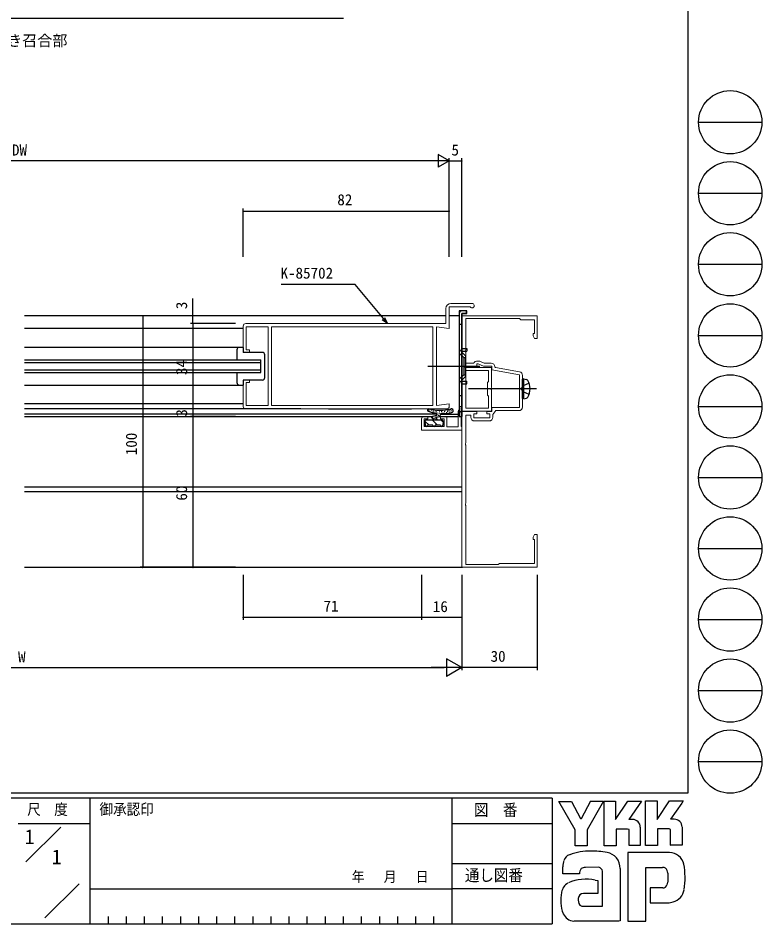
# Model space of a CAD drawing. Units: millimetres, scale not verified. Extents: x -567 to 567, y -403 to 403.
# Drawn here: x 270.7 to 566.8, y -403 to -42.4 of the extents above; entities that cross this region are included whole.
import ezdxf
from ezdxf.enums import TextEntityAlignment as Align

# ---------------------------------------------------------------- set-up
doc = ezdxf.new("R2010")
doc.units = ezdxf.units.MM
doc.header["$LTSCALE"] = 2
doc.header["$PDMODE"] = 32
doc.header["$PDSIZE"] = 1
for name, color, linetype in [('0-1_USER1', 3, 'Continuous'), ('0-3_YKK_12', 2, 'Continuous'), ('0-4_YKK_13', 4, 'Continuous'), ('0-6_YKK_D', 6, 'Continuous'), ('0-7_YKK_ZWAK', 7, 'Continuous')]:
    doc.layers.add(name, color=color, linetype=linetype)
doc.layers.add('0-2_YKK_11', color=7, linetype='Continuous', lineweight=18)
doc.styles.add('ＭＳ ゴシック', font='')
doc.styles.get('ＭＳ ゴシック').set_extended_font_data('MS Gothic')

msp = doc.modelspace()

# ---------------------------------------------------------------- linework, layer by layer
at = {"layer": '0-2_YKK_11'}
for p, q in [((451.4, -155.999), (443, -155.999)), ((435.8, -165.299), (371.6, -165.299)), ((453.139, -178.998), (454.273, -178.998)), ((471.5, -184.689), (471.5, -197.198)), ((361.3, -197.999), (441.3, -197.999)), ((431.3, -201.998), (431.3, -206.398)), ((458.2, -202.798), (452.4, -202.798))]:
    msp.add_line(p, q, dxfattribs=at)
for points in [[(441, -157.999), (441, -163.999), (361.3, -163.999)], [(442.3, -196.999), (442.3, -195.954), (437.3, -196.657), (437.3, -165.342), (442.3, -166.044), (442.3, -157.299), (450.425, -157.299), (450.669, -157.424)], [(447.3, -260.998), (447.3, -198.998), (453.3, -198.998), (453.3, -199.998), (452.1, -199.998), (452.1, -201.598), (458.5, -201.598), (458.5, -199.998), (457.3, -199.998), (457.3, -198.998), (459.3, -198.998), (459.3, -197.498), (470.3, -197.498), (470.3, -184.437), (459.3, -182.498), (459.3, -180.998), (455.945, -180.998), (453.8, -179.998), (453.3, -179.998), (453.3, -180.998), (447.3, -180.998), (447.3, -160.998), (477.3, -160.998), (477.3, -169.998), (476.3, -169.998), (475.67, -168.906), (475.67, -167.998), (476.3, -167.998), (476.3, -162.498), (470.8, -162.498), (470.3, -161.998), (448.9, -161.998), (448.9, -174.539), (448.78, -174.723), (448.78, -175.272), (448.9, -175.456), (448.9, -179.798), (452.1, -179.798), (452.273, -179.498)], [(360.3, -164.999), (360.3, -175.499), (362.8, -175.499), (362.8, -174.499), (361.5, -174.499), (361.5, -165.299), (370.3, -165.299), (370.3, -196.699), (361.5, -196.699), (361.5, -187.499), (362.8, -187.499), (362.8, -186.499), (360.3, -186.499), (360.3, -196.999)], [(454.696, -179.091), (456.211, -179.798), (459, -179.798)], [(431.3, -206.398), (447.3, -206.398), (447.3, -205.198), (447.1, -204.998), (447.1, -198.898), (459.1, -198.898), (459.1, -190.456), (458.98, -190.272), (458.98, -189.723), (459.1, -189.539), (459.1, -181.498), (448.7, -181.498), (448.5, -181.298), (448.2, -180.998), (447.3, -180.998), (447.3, -189.539), (447.42, -189.723), (447.42, -190.272), (447.3, -190.456), (447.3, -197.697), (446.4, -198.217)], [(460.499, -181.249), (460.747, -181.534), (470.26, -183.212)], [(445.9, -199.083), (445.9, -205.198), (441.3, -205.198), (441.3, -200.998), (438.8, -200.998), (438.8, -201.998), (440.3, -201.998), (440.3, -204.998), (432.3, -204.998), (432.3, -201.998), (433.8, -201.998), (433.8, -200.998), (432.3, -200.998)], [(450.9, -201.298), (450.9, -200.498), (448.9, -200.498), (448.9, -211.539), (448.78, -211.723), (448.78, -212.272), (448.9, -212.456), (448.9, -235.539), (448.78, -235.723), (448.78, -236.272), (448.9, -236.456), (448.9, -259.998), (461.8, -259.998), (462.3, -259.498), (476.3, -259.498), (476.3, -249.998), (475.67, -249.998), (475.67, -249.089), (476.3, -247.998), (477.3, -247.998), (477.3, -260.998), (447.3, -260.998)], [(470, -198.698), (460.8, -198.698), (459.7, -200.269), (459.7, -201.298)]]:
    msp.add_lwpolyline(points, dxfattribs=at)
for points in [[(435.8, -165.299), (371.6, -165.299), (371.6, -196.699), (435.8, -196.699)], [(448.9, -182.698), (448.9, -197.698), (457.9, -197.698), (457.9, -192.898), (457.5, -192.498), (457.5, -187.498), (457.9, -187.098), (457.9, -182.698)]]:
    msp.add_lwpolyline(points, close=True, dxfattribs=at)
for centre, radius, start, end in [((443, -157.999), 2, 90.00001, 179.99999), ((451.4, -156.899), 0.9, 215.68548, 90.00001), ((361.3, -164.999), 1, 90.00001, 179.99999), ((453.139, -179.998), 1, 90, 150.00002), ((454.273, -179.998), 1, 65.00006, 90.00004), ((459, -181.298), 1.5, 1.87261, 90), ((470, -184.689), 1.5, 0.00001, 79.99999), ((361.3, -196.999), 1, 180.00001, 269.99999), ((441.3, -196.999), 1, 270.00001, 359.99913), ((446.9, -199.083), 1, 119.99998, 180), ((470, -197.198), 1.5, 270.00001, 359.99999), ((432.3, -201.998), 1, 90.00002, 180), ((452.4, -201.298), 1.5, 180.00001, 269.99999), ((458.2, -201.298), 1.5, 270.00001, 359.99999)]:
    msp.add_arc(centre, radius, start, end, dxfattribs=at)
at = {"layer": '0-3_YKK_12'}
for p, q in [((400.279, -42.603), (143.32, -42.603)), ((440.9, -160.998), (273.3, -160.998)), ((446.3, -160.998), (442.3, -160.998)), ((360.3, -165.998), (273.3, -165.998)), ((360.3, -173.498), (273.3, -173.498)), ((273.3, -178.499), (364.229, -178.499)), ((273.3, -179.499), (367.3, -179.499)), ((273.3, -182.499), (367.3, -182.499)), ((273.3, -183.499), (364.229, -183.499)), ((273.3, -188.498), (360.3, -188.498)), ((360.3, -195.998), (273.3, -195.998)), ((383.272, -197.998), (273.3, -197.998)), ((394.3, -197.998), (427.3, -197.998)), ((437.533, -200.102), (273.3, -200.102)), ((273.3, -200.998), (435.209, -200.998)), ((438.473, -200.998), (445.7, -200.998)), ((438.899, -200.102), (445.7, -200.102)), ((447.3, -229.2), (273.3, -229.2)), ((447.3, -231), (273.3, -231)), ((273.3, -261), (447.6, -260.998))]:
    msp.add_line(p, q, dxfattribs=at)
at = {"layer": '0-4_YKK_13'}
for p, q in [((449.3, -158.998), (446.3, -158.998)), ((446.3, -158.998), (446.3, -200.998)), ((447.3, -159.998), (449.3, -159.998)), ((447.3, -200.998), (447.3, -159.998)), ((447.3, -159.998), (447.3, -200.998)), ((449.3, -159.998), (447.3, -159.998)), ((449, -158.998), (449, -159.998)), ((449.3, -159.998), (449.3, -158.998)), ((446.3, -164.298), (447.3, -164.298)), ((357.8, -174.499), (357.8, -178.499)), ((360.3, -173.499), (358.8, -173.499)), ((360.3, -173.499), (360.3, -175.499)), ((367.9, -175.499), (360.3, -175.499)), ((368.9, -185.499), (368.9, -176.499)), ((447.3, -173.998), (449.3, -173.998)), ((447.3, -174.998), (449.3, -174.998)), ((448.8, -176.883), (447.3, -175.383)), ((449.3, -173.998), (449.3, -174.998)), ((357.8, -178.499), (367.3, -178.499)), ((367.3, -183.499), (367.3, -178.499)), ((448.1, -177.598), (448.1, -184.398)), ((448.8, -176.883), (448.8, -185.112)), ((357.8, -183.499), (367.3, -183.499)), ((357.8, -183.499), (357.8, -187.499)), ((433.794, -180.998), (454.52, -180.998)), ((441.3, -180.998), (454.3, -180.998)), ((367.9, -186.499), (360.3, -186.499)), ((360.3, -186.499), (360.3, -188.499)), ((448.8, -185.112), (447.3, -186.612)), ((447.3, -186.998), (449.3, -186.998)), ((449.3, -187.998), (449.3, -186.998)), ((472, -185.998), (471.5, -186.174)), ((471.5, -193.821), (471.5, -186.174)), ((472, -185.998), (473.053, -186.278)), ((472, -193.998), (472, -185.998)), ((358.8, -188.499), (360.3, -188.499)), ((447.3, -187.998), (449.3, -187.998)), ((477, -189.998), (450, -189.998)), ((446.3, -192.698), (447.3, -192.698)), ((472, -193.998), (471.5, -193.821)), ((472, -193.998), (473.053, -193.717)), ((446.3, -196.998), (447.3, -196.998)), ((446.3, -197.206), (446.508, -196.998)), ((434.287, -198.477), (434.087, -198.477)), ((434.719, -199.03), (434.519, -199.03)), ((435.169, -201.008), (437.243, -200.468)), ((436.265, -202.498), (435.169, -201.008)), ((435.428, -198.581), (435.228, -198.581)), ((435.825, -201.415), (435.625, -201.415)), ((436.015, -199.099), (435.815, -199.099)), ((436.067, -198.753), (435.867, -198.753)), ((436.361, -201.104), (436.161, -201.104)), ((436.447, -201.795), (436.247, -201.795)), ((436.776, -199.306), (436.576, -199.306)), ((436.862, -198.822), (436.662, -198.822)), ((437.07, -200.845), (436.87, -200.845)), ((436.9, -201.478), (438.435, -201.078)), ((436.9, -201.478), (437.651, -202.498)), ((437.381, -199.03), (437.181, -199.03)), ((437.519, -201.035), (437.319, -201.035)), ((437.536, -199.497), (437.336, -199.497)), ((438.141, -200.585), (437.941, -200.585)), ((438.383, -199.79), (438.183, -199.79)), ((438.452, -199.168), (438.252, -199.168)), ((439.015, -199.858), (438.435, -201.078)), ((439.334, -199.134), (439.134, -199.134)), ((439.645, -198.788), (439.445, -198.788)), ((439.904, -199.514), (439.704, -199.514)), ((440.561, -199.116), (440.361, -199.116)), ((440.699, -198.926), (440.499, -198.926)), ((441.321, -199.514), (441.121, -199.514)), ((441.754, -199.168), (441.554, -199.168)), ((441.823, -198.822), (441.623, -198.822)), ((442.41, -198.684), (442.21, -198.684)), ((442.41, -199.237), (442.21, -199.237)), ((442.894, -198.408), (442.694, -198.408)), ((443.136, -199.134), (442.936, -199.134)), ((443.257, -198.581), (443.057, -198.581)), ((446.3, -199.451), (447.3, -198.451)), ((446.3, -200.998), (447.3, -200.998)), ((446.998, -200.998), (447.3, -200.696)), ((432.616, -203.031), (432.716, -204.531)), ((434.279, -204.498), (432.636, -202.855)), ((439.415, -202.498), (433.115, -202.498)), ((435.765, -204.498), (433.715, -204.498)), ((437.673, -204.498), (435.673, -202.498)), ((436.81, -202.176), (436.61, -202.176)), ((438.815, -204.498), (436.765, -204.498)), ((439.895, -203.326), (439.067, -202.498)), ((439.914, -203.031), (439.814, -204.531))]:
    msp.add_line(p, q, dxfattribs=at)
for points in [[(446.3, -159.998), (446.3, -200.998), (447.3, -200.998)], [(449.3, -159.998), (449.3, -158.998), (447.3, -158.998)], [(446.3, -175.798), (448.1, -177.598), (448.8, -177.598)], [(446.3, -186.198), (448.1, -184.398), (448.8, -184.398)], [(474.079, -187.698), (471.763, -188.853), (471.154, -189.998)], [(474.079, -192.298), (471.763, -191.143), (471.154, -189.998)]]:
    msp.add_lwpolyline(points, dxfattribs=at)
for centre, radius, start, end in [((447.3, -159.998), 1, 90, 180), ((358.8, -174.499), 1, 90, 179.99965), ((367.9, -176.499), 1, 359.99965, 90), ((447.3, -173.998), 1, 180, 270), ((367.9, -185.499), 1, 270, 359.99965), ((447.3, -187.998), 1, 90, 180), ((472.821, -187.148), 0.9, 30.58711, 75.06234), ((468, -189.998), 6.5, 329.41289, 30.58711), ((358.8, -187.499), 1, 179.99965, 270), ((472.821, -192.847), 0.9, 284.93766, 329.41289), ((434.125, -198.499), 0.5, 75.98921, 248.21571), ((438.604, -180.549), 18, 255.98979, 284.0103), ((443.143, -198.741), 0.75, 281.96352, 104.01256), ((439.566, -181.866), 18, 251.78259, 262.43597), ((437.146, -200.093), 0.387, 284.59228, 82.43503), ((439.566, -181.866), 18, 268.24433, 281.9669), ((433.115, -202.998), 0.5, 90, 183.80593), ((433.215, -204.498), 0.5, 180, 0), ((436.265, -204.498), 0.5, 180, 0), ((439.315, -204.498), 0.5, 180, 0), ((439.415, -202.998), 0.5, 356.19407, 90)]:
    msp.add_arc(centre, radius, start, end, dxfattribs=at)
msp.add_point((471.5, -189.998), dxfattribs=at)
at = {"layer": '0-6_YKK_D'}
for p, q in [((442.3, -99.249), (437.97, -96.749)), ((437.97, -96.749), (437.97, -101.749)), ((437.3, -99.249), (106.3, -99.249)), ((442.3, -99.249), (433.64, -99.249)), ((442.3, -99.249), (437.97, -101.749)), ((442.3, -137.498), (442.3, -98.249)), ((442.3, -137.498), (442.3, -98.249)), ((442.3, -99.249), (447.3, -99.249)), ((447.3, -137.498), (447.3, -98.249)), ((360.3, -137.498), (360.3, -118.249)), ((442.3, -137.498), (442.3, -118.249)), ((360.3, -119.249), (442.3, -119.249)), ((357.3, -160.999), (319.3, -160.999)), ((320.3, -160.999), (320.3, -260.999)), ((357.3, -160.999), (339.3, -160.999)), ((357.3, -163.998), (339.3, -163.998)), ((357.3, -163.998), (339.3, -163.998)), ((340.3, -163.998), (340.3, -197.998)), ((357.3, -197.998), (339.3, -197.998)), ((357.3, -197.998), (339.3, -197.998)), ((340.3, -197.998), (340.3, -200.999)), ((357.3, -200.999), (339.3, -200.999)), ((357.3, -200.999), (339.3, -200.999)), ((340.3, -200.999), (340.3, -260.999)), ((357.3, -260.999), (319.3, -260.999)), ((357.3, -260.999), (339.3, -260.999)), ((360.3, -263.999), (360.3, -282)), ((431.3, -263.998), (431.3, -282)), ((431.3, -263.998), (431.3, -282)), ((447.3, -263.998), (447.3, -302)), ((447.3, -263.998), (447.3, -282)), ((447.3, -263.998), (447.3, -302)), ((477.3, -263.997), (477.3, -302)), ((431.3, -281), (360.3, -281)), ((447.3, -281), (431.3, -281)), ((447.3, -301), (441.237, -297.5)), ((441.237, -297.5), (441.237, -304.5)), ((104.3, -301), (440.3, -301)), ((447.3, -301), (435.175, -301)), ((447.3, -301), (441.237, -304.5)), ((477.3, -301), (447.3, -301))]:
    msp.add_line(p, q, dxfattribs=at)
for points in [[(417.679, -163.999), (416.091, -162.068), (404.896, -148.453), (375.356, -148.453)], [(340.3, -163.998), (340.3, -160.999), (340.3, -154.099)], [(416.608, -161.643), (417.679, -163.999), (415.574, -162.494)]]:
    msp.add_lwpolyline(points, dxfattribs=at)
for centre, start, end in [((447.3, -99.249), 0, 180), ((447.3, -99.249), 180, 0), ((360.3, -119.249), 0, 180), ((360.3, -119.249), 180, 0), ((442.3, -119.249), 0, 180), ((442.3, -119.249), 180, 0), ((320.3, -160.999), 90, 270), ((320.3, -160.999), 270, 90), ((340.3, -160.999), 90, 270), ((340.3, -160.999), 270, 90), ((340.3, -163.998), 90, 270), ((340.3, -163.998), 90, 270), ((340.3, -163.998), 270, 90), ((340.3, -163.998), 270, 90), ((340.3, -197.998), 90, 270), ((340.3, -197.998), 90, 270), ((340.3, -197.998), 270, 90), ((340.3, -197.998), 270, 90), ((340.3, -200.999), 90, 270), ((340.3, -200.999), 90, 270), ((340.3, -200.999), 270, 90), ((340.3, -200.999), 270, 90), ((320.3, -260.999), 90, 270), ((320.3, -260.999), 270, 90), ((340.3, -260.999), 90, 270), ((340.3, -260.999), 270, 90), ((360.3, -281), 0, 180), ((360.3, -281), 180, 0), ((431.3, -281), 0, 180), ((431.3, -281), 180, 0), ((447.3, -281), 0, 180), ((447.3, -281), 180, 0), ((477.3, -301), 0, 180), ((477.3, -301), 180, 0)]:
    msp.add_arc(centre, 0.106, start, end, dxfattribs=at)
at = {"layer": '0-7_YKK_ZWAK'}
for p, q in [((537.3, 399), (537.3, -351)), ((541.552, -83.88), (566.752, -83.88)), ((541.552, -112.16), (566.752, -112.16)), ((541.552, -140.44), (566.752, -140.44)), ((541.552, -168.72), (566.752, -168.72)), ((541.552, -197), (566.752, -197)), ((541.552, -225.28), (566.752, -225.28)), ((541.552, -253.56), (566.752, -253.56)), ((541.552, -281.84), (566.752, -281.84)), ((541.552, -310.12), (566.752, -310.12)), ((541.552, -338.4), (566.752, -338.4)), ((537.3, -351), (-562.7, -351)), ((483.3, -353), (-562.7, -353)), ((299.3, -353), (299.3, -403)), ((443.3, -353), (443.3, -403)), ((483.3, -353), (483.3, -403)), ((492.488, -365.569), (485.924, -354.294)), ((485.924, -354.294), (490.944, -354.294)), ((490.944, -354.294), (494.535, -361.013)), ((498.494, -354.14), (494.844, -361.245)), ((503.674, -354.14), (497.199, -365.608)), ((498.494, -354.14), (503.674, -354.14)), ((503.957, -371.902), (503.957, -354.178)), ((503.957, -354.178), (508.552, -354.178)), ((508.552, -361.462), (513.378, -354.101)), ((508.552, -354.178), (508.552, -361.462)), ((513.378, -354.101), (518.843, -354.101)), ((518.843, -354.101), (513.786, -361.438)), ((520.406, -371.748), (520.406, -354.024)), ((520.406, -354.024), (525.078, -354.024)), ((525.078, -361.441), (529.982, -354.024)), ((525.078, -354.024), (525.078, -361.441)), ((529.982, -354.024), (535.388, -354.024)), ((534.848, -354.951), (530.388, -361.322)), ((535.388, -354.024), (534.848, -354.951)), ((270.706, -362.999), (299.3, -362.999)), ((443.3, -363), (483.3, -363)), ((494.535, -361.013), (494.844, -361.245)), ((515.271, -361.438), (513.786, -361.438)), ((531.872, -361.322), (530.388, -361.322)), ((273.829, -378.337), (287.676, -364.49)), ((492.488, -371.941), (492.488, -365.569)), ((497.199, -365.608), (497.199, -371.941)), ((513.262, -365.26), (508.706, -365.26)), ((508.706, -365.26), (508.706, -371.902)), ((513.88, -365.492), (513.262, -365.26)), ((513.88, -371.786), (513.88, -365.492)), ((518.36, -364.527), (518.36, -371.786)), ((530.446, -371.709), (530.446, -365.453)), ((534.963, -364.527), (534.963, -371.709)), ((497.199, -371.941), (492.488, -371.941)), ((508.706, -371.902), (503.957, -371.902)), ((513.34, -374.566), (513.34, -401.866)), ((529.905, -374.566), (513.34, -374.566)), ((518.36, -371.786), (513.88, -371.786)), ((525.271, -371.748), (520.406, -371.748)), ((530.446, -371.637), (530.518, -371.709)), ((534.963, -371.709), (530.446, -371.709)), ((443.3, -378.999), (483.3, -378.999)), ((501.794, -380.436), (496.512, -380.536)), ((503.339, -395.958), (503.339, -382.057)), ((510.328, -380.976), (510.328, -401.828)), ((520.522, -401.866), (520.522, -380.513)), ((520.522, -380.513), (527.163, -380.513)), ((500.404, -385.533), (501.408, -385.764)), ((501.408, -385.764), (501.408, -390.9)), ((529.262, -382.652), (529.287, -386.415)), ((281.403, -400.636), (295.009, -387.03)), ((299.3, -389), (443.3, -389)), ((483.3, -388.999), (443.3, -388.999)), ((527.318, -388.699), (522.26, -388.699)), ((522.26, -388.699), (522.26, -394.607)), ((501.408, -390.9), (495.702, -390.907)), ((495.307, -395.958), (503.339, -395.958)), ((502.721, -395.958), (503.223, -395.958)), ((503.339, -395.957), (503.34, -395.958)), ((522.26, -394.607), (529.866, -394.607)), ((529.866, -394.607), (531.411, -394.259)), ((306.5, -400), (306.5, -403)), ((313.7, -400), (313.7, -403)), ((320.9, -400), (320.9, -403)), ((328.1, -400), (328.1, -403)), ((335.3, -400), (335.3, -403)), ((342.5, -400), (342.5, -403)), ((349.7, -400), (349.7, -403)), ((356.9, -400), (356.9, -403)), ((364.1, -400), (364.1, -403)), ((371.3, -400), (371.3, -403)), ((378.5, -400), (378.5, -403)), ((385.7, -400), (385.7, -403)), ((392.9, -400), (392.9, -403)), ((400.1, -400), (400.1, -403)), ((407.3, -400), (407.3, -403)), ((414.5, -400), (414.5, -403)), ((421.7, -400), (421.7, -403)), ((428.9, -400), (428.9, -403)), ((436.1, -400), (436.1, -403)), ((-562.7, -403), (483.3, -403)), ((494.11, -401.944), (491.986, -401.944)), ((509.864, -401.905), (494.11, -401.944)), ((510.328, -401.828), (509.864, -401.905)), ((513.34, -401.866), (519.402, -401.866)), ((519.402, -401.866), (520.522, -401.866))]:
    msp.add_line(p, q, dxfattribs=at)
for points in [[(530.446, -365.453), (529.828, -365.222), (525.271, -365.222), (525.271, -371.748)], [(494.11, -383.1), (487.469, -383.1), (487.469, -380.344)]]:
    msp.add_lwpolyline(points, dxfattribs=at)
for centre in [(554.152, -83.88), (554.152, -112.16), (554.152, -140.44), (554.152, -168.72), (554.152, -197), (554.152, -225.28), (554.152, -253.56), (554.152, -281.84), (554.152, -310.12), (554.152, -338.4)]:
    msp.add_circle(centre, 12.6, dxfattribs=at)
for centre, radius, start, end in [((515.27, -364.527), 3.089, 0.00166, 89.99604), ((531.872, -364.411), 3.089, 0.00166, 89.99604), ((498.617, -399.287), 25.257, 89.89165, 109.30848), ((499.359, -403.662), 29.64, 78.7801, 91.46938), ((504.058, -380.852), 6.355, 40.66422, 80.31694), ((529.688, -380.772), 6.202, 14.44572, 87.08746), ((494.67, -380.379), 7.196, 158.41083, 179.71775), ((491.309, -378.793), 3.491, 109.02127, 161.51264), ((503.741, -380.836), 6.588, 358.78059, 38.76563), ((497.122, -383.01), 3.013, 138.46382, 181.71359), ((496.321, -382.958), 2.43, 85.50551, 126.78038), ((501.094, -382.649), 2.321, 14.7552, 72.44995), ((527.392, -382.256), 1.756, 16.43123, 96.91661), ((524.059, -383.297), 5.248, 4.93423, 17.03552), ((506.394, -384.696), 29.8, 350.99027, 10.67625), ((496.9, -404.22), 19.013, 79.38098, 112.05825), ((492.481, -391.468), 5.583, 121.82711, 169.08475), ((527.319, -386.834), 1.865, 269.95468, 342.90145), ((524.028, -385.916), 5.281, 343.6902, 354.75362), ((502.513, -393.564), 15.832, 168.76372, 199.80079), ((496.989, -393.469), 3.384, 171.08203, 216.71923), ((495.714, -392.97), 2.064, 90.33953, 178.03639), ((529.778, -388.35), 6.13, 285.44291, 349.90448), ((495.657, -393.807), 2.18, 230.9728, 260.75491), ((492.5, -396.489), 5.461, 207.31435, 263.59464)]:
    msp.add_arc(centre, radius, start, end, dxfattribs=at)

# ---------------------------------------------------------------- texts
at = {"layer": '0-1_USER1', "style": 'ＭＳ ゴシック'}
for s, height, p in [('両開き召合部', 4.399, (254.349, -54.911)), ('1', 5.865, (273.3, -372.999)), ('1', 5.865, (284.062, -380.999))]:
    msp.add_text(s, height=height, dxfattribs=at).set_placement(p, align=Align.BOTTOM_LEFT)
at = {"layer": '0-6_YKK_D', "style": 'ＭＳ ゴシック'}
for s, p in [('DW', (268.28, -98.449)), ('5', (443.2, -98.449)), ('82', (397.78, -118.249)), ('K-85702', (375.156, -147.453)), ('71', (392.28, -280)), ('16', (435.78, -280.2)), ('W', (270.7, -300.2)), ('30', (458.78, -300))]:
    msp.add_text(s, height=4.399, dxfattribs=at).set_placement(p, align=Align.BOTTOM_LEFT)
for s, p in [('3', (339.3, -158.299)), ('34', (339.3, -184.518)), ('3', (339.3, -201.098)), ('100', (319.3, -216.439)), ('60', (339.3, -234.519))]:
    msp.add_text(s, height=4.399, rotation=90, dxfattribs=at).set_placement(p, align=Align.BOTTOM_LEFT)
at = {"layer": '0-7_YKK_ZWAK', "style": 'ＭＳ ゴシック', "width": 0.9}
for s, height, p in [('尺  度', 4.399, (274.318, -360.91)), ('御承認印', 4.399, (303.11, -360.904)), ('図\u3000番', 4.692, (452.154, -361.374)), ('年   月   日', 4.147, (403.552, -387.527)), ('通し図番', 4.692, (448.555, -387.406))]:
    msp.add_text(s, height=height, dxfattribs=at).set_placement(p, align=Align.BOTTOM_LEFT)

doc.saveas('drawing.dxf')
